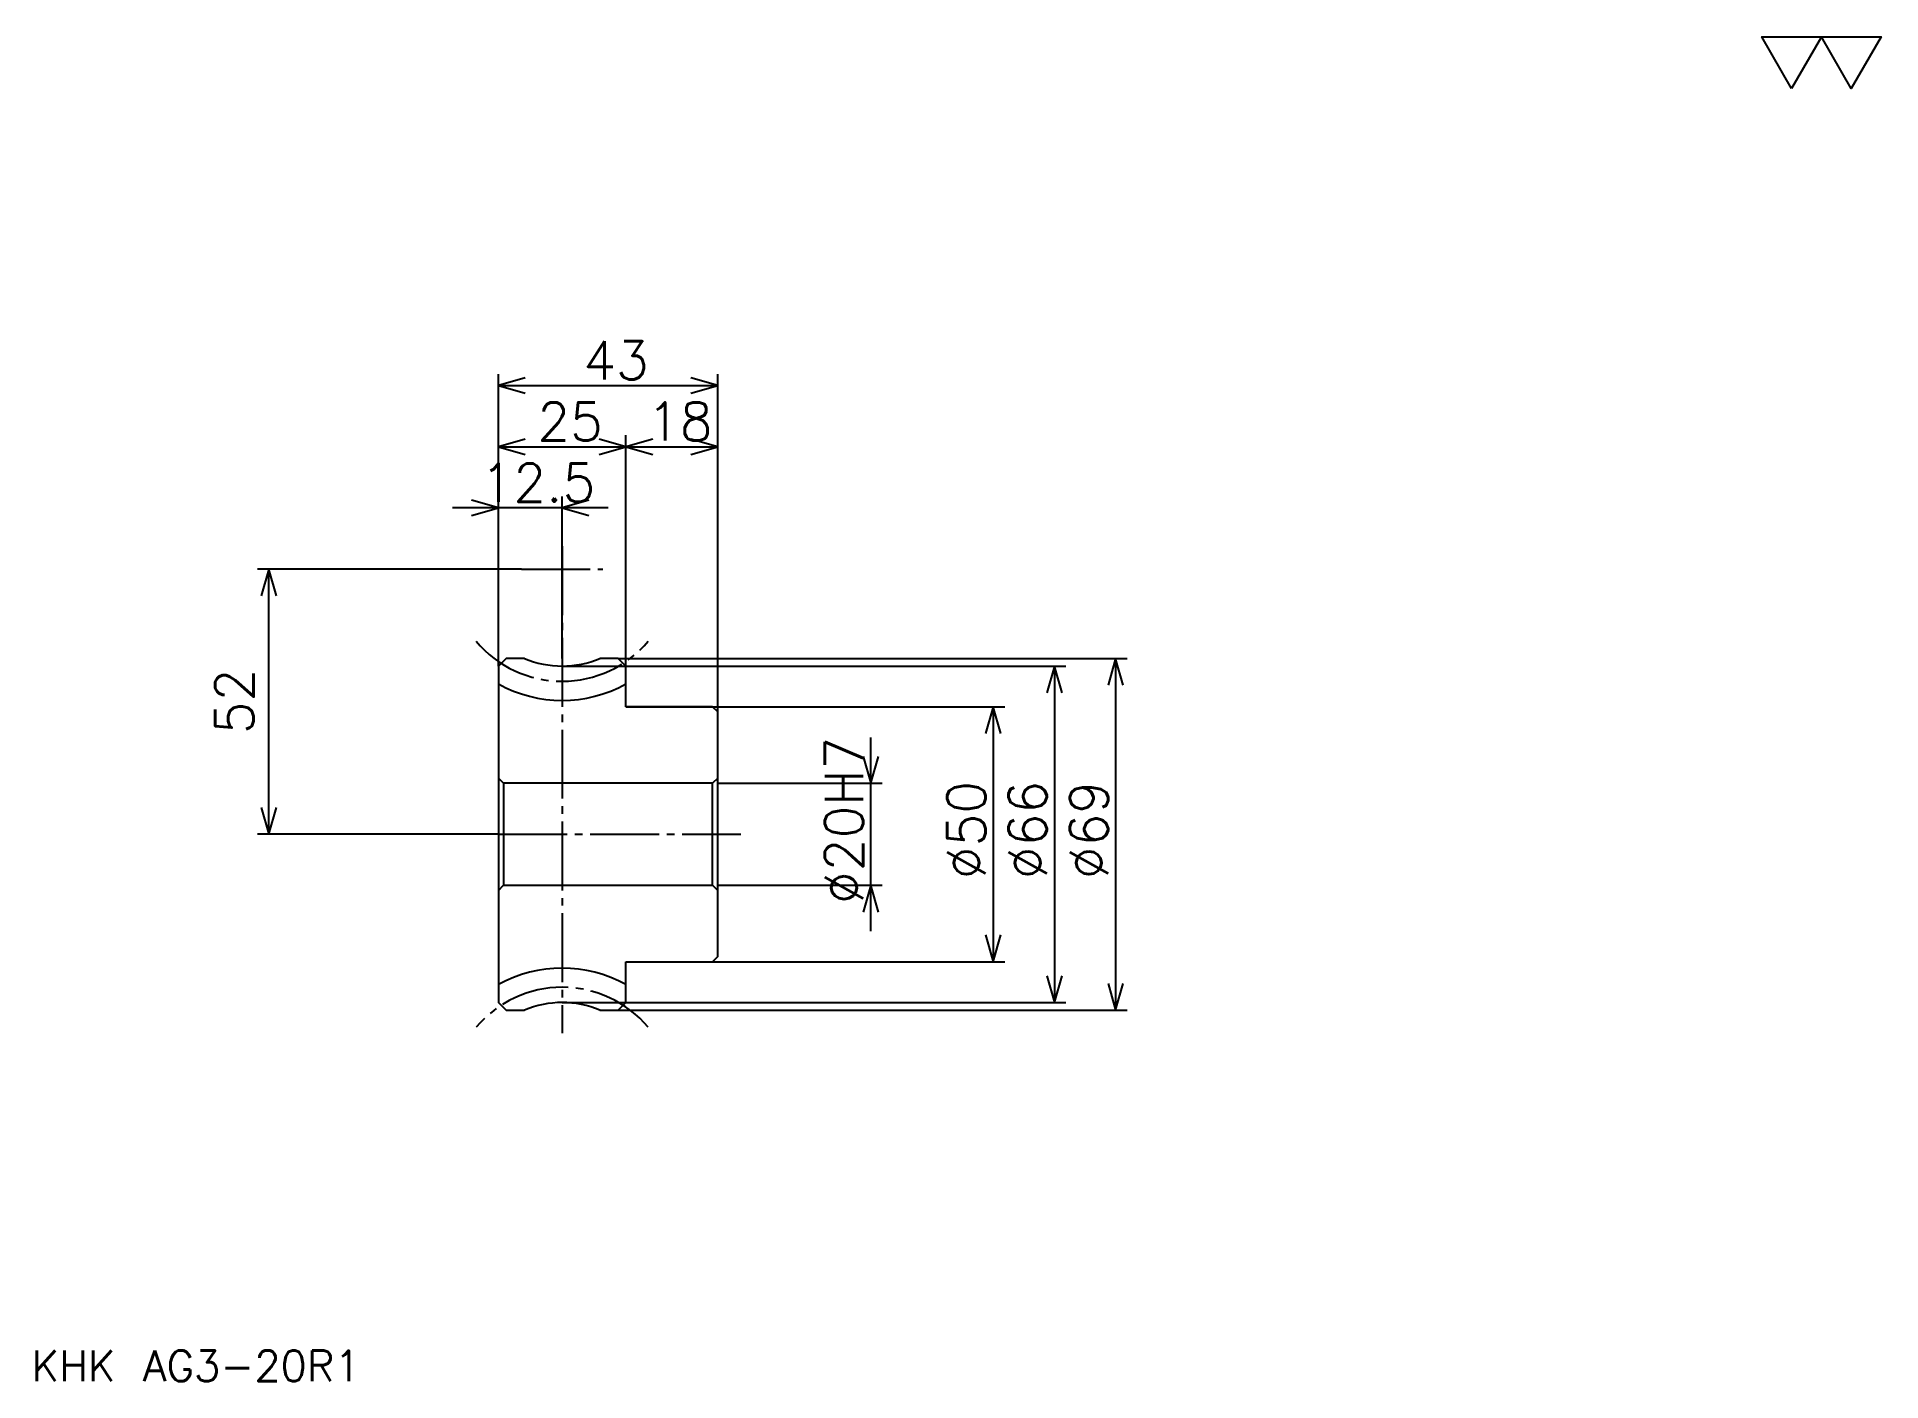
# Model space of a CAD drawing. Extents: x 16 to 378, y 16 to 280.
import ezdxf

# ---------------------------------------------------------------- set-up
doc = ezdxf.new("R2010")
doc.units = 0
doc.linetypes.add('DASHDOT', pattern=[18, 13.5, -1.5, 1.5, -1.5])
doc.layers.get('0').update_dxf_attribs({"linetype": 'CONTINUOUS'})
doc.layers.add('DASHDOT', color=6, linetype='DASHDOT')
doc.styles.add('KANJI', font='TXT', dxfattribs={"bigfont": 'BIGFONT'})

msp = doc.modelspace()

# ---------------------------------------------------------------- linework, layer by layer
at = {"color": 5}
for p, q in [((106.5, 158.25), (106.5, 214)), ((149.5, 158.25), (149.5, 214)), ((106.5, 211.75), (149.5, 211.75)), ((106.5, 199.75), (131.5, 199.75)), ((131.5, 158.25), (131.5, 202)), ((131.5, 199.75), (149.5, 199.75)), ((119, 158.25), (119, 190)), ((128, 187.75), (97.5, 187.75)), ((111, 175.75), (59.25, 175.75)), ((61.5, 123.75), (61.5, 175.75)), ((106.5, 156.75), (106.5, 158.25)), ((119, 156.75), (149.5, 156.75)), ((130, 158.25), (149.5, 158.25)), ((131.5, 156.75), (131.5, 158.25)), ((149.5, 158.25), (229.75, 158.25)), ((149.5, 147.75), (149.5, 158.25)), ((149.5, 156.75), (217.75, 156.75)), ((215.5, 156.75), (215.5, 90.75)), ((227.5, 158.25), (227.5, 89.25)), ((131.5, 148.75), (149.5, 148.75)), ((149.5, 148.75), (205.75, 148.75)), ((203.5, 148.75), (203.5, 98.75)), ((179.5, 104.75), (179.5, 142.75)), ((149.5, 133.75), (181.75, 133.75)), ((106.5, 123.75), (59.25, 123.75)), ((149.5, 113.75), (181.75, 113.75)), ((131.5, 98.75), (149.5, 98.75)), ((149.5, 98.75), (205.75, 98.75)), ((119, 90.75), (149.5, 90.75)), ((149.5, 90.75), (217.75, 90.75)), ((130, 89.25), (149.5, 89.25)), ((149.5, 89.25), (229.75, 89.25))]:
    msp.add_line(p, q, dxfattribs=at)
at = {"color": 4}
for p, q in [((149.5, 134.75), (148.5, 133.75)), ((106.5, 112.75), (107.5, 113.75)), ((149.5, 112.75), (148.5, 113.75))]:
    msp.add_line(p, q, dxfattribs=at)
at = {"color": 7}
msp.add_lwpolyline([(360, 270), (354.149994, 280.140015), (377.549988, 280.140015), (371.700012, 270), (365.850006, 280.140015), (360, 270)], dxfattribs=at)
at = {"color": 5}
for points in [[(111.75, 213.25), (106.5, 211.75), (111.75, 210.25)], [(144.25, 210.25), (149.5, 211.75), (144.25, 213.25)], [(111.75, 201.25), (106.5, 199.75), (111.75, 198.25)], [(126.25, 198.25), (131.5, 199.75), (126.25, 201.25)], [(136.75, 201.25), (131.5, 199.75), (136.75, 198.25)], [(144.25, 198.25), (149.5, 199.75), (144.25, 201.25)], [(101.25, 186.25), (106.5, 187.75), (101.25, 189.25)], [(124.25, 189.25), (119, 187.75), (124.25, 186.25)], [(63, 170.5), (61.5, 175.75), (60, 170.5)], [(217, 151.5), (215.5, 156.75), (214, 151.5)], [(229, 153), (227.5, 158.25), (226, 153)], [(205, 143.5), (203.5, 148.75), (202, 143.5)], [(178, 139), (179.5, 133.75), (181, 139)], [(60, 129), (61.5, 123.75), (63, 129)], [(181, 108.5), (179.5, 113.75), (178, 108.5)], [(202, 104), (203.5, 98.75), (205, 104)], [(214, 96), (215.5, 90.75), (217, 96)], [(226, 94.5), (227.5, 89.25), (229, 94.5)]]:
    msp.add_lwpolyline(points, dxfattribs=at)
at = {"color": 4}
for points in [[(111.600677, 158.25), (108, 158.25), (106.5, 156.75), (106.5, 112.75)], [(131.5, 148.75), (131.5, 156.75), (130, 158.25), (126.399323, 158.25)], [(131.5, 98.75), (148.5, 98.75), (149.5, 99.75), (149.5, 147.75), (148.5, 148.75), (131.5, 148.75)], [(106.5, 134.75), (107.5, 133.75), (107.5, 113.75), (148.5, 113.75), (148.5, 133.75), (107.5, 133.75)], [(106.5, 112.75), (106.5, 90.75), (108, 89.25), (111.600677, 89.25)], [(126.399323, 89.25), (130, 89.25), (131.5, 90.75), (131.5, 98.75)]]:
    msp.add_lwpolyline(points, dxfattribs=at)
for centre, radius, start, end in [((119, 175.75), 19, 247.08045793, 292.91954207), ((119, 175.75), 25.75, 240.95890009, 299.04109991), ((119, 71.75), 25.75, 60.95890009, 119.04109991), ((119, 71.75), 19, 67.08045793, 112.91954207)]:
    msp.add_arc(centre, radius, start, end, dxfattribs=at)
at = {"layer": 'DASHDOT', "color": 7}
for p, q in [((119, 180.25), (119, 84.75)), ((111, 175.75), (127, 175.75)), ((106.5, 123.75), (154, 123.75))]:
    msp.add_line(p, q, dxfattribs=at)
for centre, start, end in [((119, 175.75), 219.99999848, 320.00000152), ((119, 71.75), 39.99999848, 140.00000152)]:
    msp.add_arc(centre, 22, start, end, dxfattribs=at)

# ---------------------------------------------------------------- texts
at = {"color": 7, "style": 'KANJI'}
for s, height, p in [('43', 7.5, (123.125, 212.949997)), ('25', 7.5, (114.125, 200.949997)), ('18', 7.5, (135.625, 200.949997)), ('12.5', 7.5, (103, 188.949997)), ('KHK AG3-20R1', 6, (15, 16.5))]:
    msp.add_text(s, height=height, dxfattribs=at).set_placement(p)
for s, p in [('52', (58.5, 143.375)), ('%%c20H7', (178, 110.0625)), ('%%c50', (202, 114.9375)), ('%%c66', (214, 114.9375)), ('%%c69', (226, 114.9375))]:
    msp.add_text(s, height=7.5, rotation=90, dxfattribs=at).set_placement(p)

doc.saveas('drawing.dxf')
